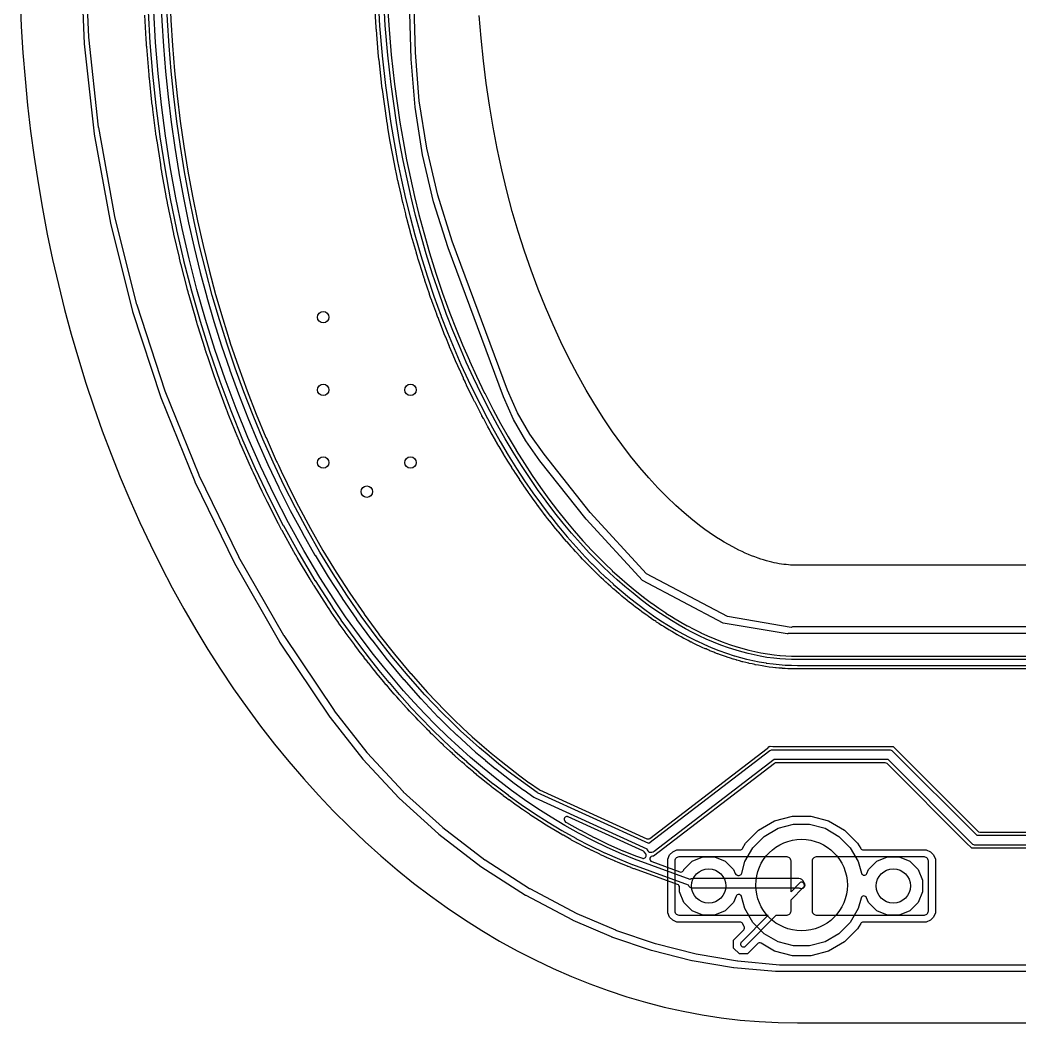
# Model space of a CAD drawing. Header units: millimetres. Extents: x -2 to 198, y 1 to 114.
# Drawn here: x -1.81 to 41.86, y 0.92 to 44.74 of the extents above; entities that cross this region are included whole.
import ezdxf

# ---------------------------------------------------------------- set-up
doc = ezdxf.new("R2010")
doc.units = ezdxf.units.MM

msp = doc.modelspace()

# ---------------------------------------------------------------- linework, layer by layer
at = {"layer": '16_copper'}
for points in [[(59.321, 18.22), (31.942, 18.22, 0.026197), (31.929, 18.219), (31.922, 18.218, 0.08168), (31.876, 18.201), (29.083, 18.679), (25.556, 20.543), (23.087, 23.213), (21.075, 25.762), (20.45, 26.641), (19.916, 27.575), (19.477, 28.559), (17.059, 35.075), (16.429, 37.084), (15.95, 39.134), (15.624, 41.213), (15.453, 43.312), (15.294, 48.833)], [(1.004, 47.943), (1.169, 43.99, 0.017111), (1.17, 43.982), (1.605, 40.05, 0.017115), (1.606, 40.042), (2.309, 36.149, 0.017116), (2.311, 36.141), (3.279, 32.305, 0.017115), (3.281, 32.297), (4.509, 28.536, 0.01711), (4.511, 28.528), (5.993, 24.86, 0.017117), (5.997, 24.853), (7.726, 21.295, 0.01711), (7.73, 21.287), (9.699, 17.856, 0.017118), (9.703, 17.849), (11.902, 14.561, 0.019022), (11.908, 14.553), (13.337, 12.731, 0.020937), (13.344, 12.723), (14.921, 11.028, 0.02094), (14.928, 11.02), (16.642, 9.463, 0.020939), (16.65, 9.456), (18.487, 8.047, 0.020934), (18.496, 8.041), (20.445, 6.791, 0.020941), (20.454, 6.785), (22.501, 5.703, 0.020321), (22.51, 5.698), (24.19, 4.977, 0.01972), (24.2, 4.973), (25.932, 4.387, 0.019713), (25.942, 4.384), (27.715, 3.935, 0.019715), (27.724, 3.933), (29.527, 3.626, 0.019716), (29.537, 3.625), (31.359, 3.461, 0.022497), (31.37, 3.46), (58.284, 3.46)], [(4.323, 45.817), (4.373, 44.707, 0.004745), (4.374, 44.705), (4.445, 43.595, 0.004751), (4.445, 43.593), (4.537, 42.485, 0.004789), (4.538, 42.483), (4.651, 41.377, 0.00483), (4.651, 41.374), (4.786, 40.271, 0.004867), (4.786, 40.268), (4.943, 39.168, 0.004919), (4.943, 39.165), (5.121, 38.068, 0.004959), (5.122, 38.066), (5.321, 36.972, 0.005016), (5.322, 36.97), (5.543, 35.88, 0.005063), (5.544, 35.878), (5.787, 34.793, 0.005118), (5.788, 34.791), (6.053, 33.712, 0.005201), (6.054, 33.709), (6.342, 32.636, 0.005276), (6.343, 32.633), (6.654, 31.566, 0.005374), (6.654, 31.563), (6.988, 30.503, 0.005457), (6.989, 30.5), (7.345, 29.448, 0.005553), (7.346, 29.445), (7.726, 28.4, 0.005637), (7.727, 28.398), (8.131, 27.362, 0.005738), (8.132, 27.359), (8.559, 26.333, 0.005846), (8.56, 26.33), (9.011, 25.313, 0.00601), (9.012, 25.31), (9.488, 24.305, 0.006197), (9.489, 24.302), (9.99, 23.308, 0.006393), (9.991, 23.306), (10.517, 22.325, 0.0066), (10.518, 22.322), (11.069, 21.357, 0.006806), (11.071, 21.354), (11.648, 20.404, 0.00702), (11.649, 20.401), (12.252, 19.469, 0.007243), (12.254, 19.466), (12.884, 18.551, 0.007477), (12.886, 18.548), (13.542, 17.653, 0.007737), (13.545, 17.65), (14.228, 16.775, 0.008031), (14.231, 16.772), (14.942, 15.92, 0.008318), (14.945, 15.917), (15.684, 15.089, 0.006424), (15.687, 15.087), (16.067, 14.682, 0.004381), (16.068, 14.681), (16.456, 14.283, 0.004451), (16.458, 14.281), (16.852, 13.89, 0.004517), (16.854, 13.889), (17.256, 13.504, 0.004599), (17.258, 13.503), (17.667, 13.126, 0.004664), (17.669, 13.124), (18.086, 12.754, 0.004736), (18.087, 12.753), (18.511, 12.391, 0.004796), (18.513, 12.389), (18.945, 12.035, 0.004725), (18.947, 12.033), (19.356, 11.71, 0.004673), (19.358, 11.708), (19.774, 11.392, 0.00481), (19.776, 11.391), (20.198, 11.082, 0.004964), (20.2, 11.081), (20.629, 10.781, 0.118101), (20.681, 10.748), (25.558, 8.527, 0.541832), (25.879, 8.414), (31.128, 12.434), (36.087, 12.434), (39.764, 8.757, 0.198912), (39.907, 8.698), (45.844, 8.698)], [(45.928, 9.104), (39.992, 9.104), (36.315, 12.781, 0.198912), (36.171, 12.841), (31.059, 12.841, 0.164886), (30.935, 12.799), (25.658, 8.757), (20.794, 10.971), (20.771, 10.986), (20.345, 11.285), (19.925, 11.592), (19.51, 11.907), (19.103, 12.229), (18.673, 12.582), (18.251, 12.942), (17.835, 13.31), (17.428, 13.686), (17.027, 14.068), (16.634, 14.458), (16.248, 14.854), (15.87, 15.257), (15.133, 16.082), (14.424, 16.931), (13.743, 17.802), (13.089, 18.694), (12.461, 19.606), (11.86, 20.536), (11.285, 21.482), (10.736, 22.445), (10.212, 23.422), (9.713, 24.413), (9.239, 25.416), (8.789, 26.43), (8.363, 27.454), (7.961, 28.487), (7.582, 29.529), (7.226, 30.579), (6.893, 31.637), (6.583, 32.702), (6.296, 33.773), (6.031, 34.849), (5.788, 35.931), (5.567, 37.018), (5.368, 38.109), (5.19, 39.204), (5.034, 40.302), (4.9, 41.403), (4.786, 42.507), (4.694, 43.612), (4.623, 44.719), (4.573, 45.827)], [(4.725, 45.832), (4.775, 44.729, 0.004745), (4.775, 44.726), (4.846, 43.625, 0.004751), (4.846, 43.622), (4.938, 42.522, 0.004789), (4.938, 42.52), (5.051, 41.422, 0.00483), (5.051, 41.419), (5.185, 40.323, 0.004867), (5.185, 40.321), (5.341, 39.228, 0.004919), (5.341, 39.226), (5.518, 38.136, 0.004959), (5.518, 38.134), (5.716, 37.048, 0.005016), (5.717, 37.046), (5.937, 35.964, 0.005063), (5.937, 35.962), (6.179, 34.886, 0.005117), (6.179, 34.883), (6.443, 33.812, 0.005203), (6.444, 33.809), (6.73, 32.744, 0.005276), (6.73, 32.741), (7.039, 31.682, 0.005374), (7.039, 31.68), (7.37, 30.628, 0.005457), (7.371, 30.625), (7.725, 29.581, 0.005553), (7.726, 29.578), (8.103, 28.542, 0.005637), (8.104, 28.54), (8.504, 27.512, 0.005738), (8.505, 27.51), (8.928, 26.492, 0.005846), (8.93, 26.489), (9.377, 25.481, 0.148288), (9.412, 25.406), (9.471, 25.281), (9.471, 25.281), (9.471, 25.281), (9.53, 25.156), (9.53, 25.156), (9.53, 25.156), (9.589, 25.031), (9.589, 25.031), (9.589, 25.031), (9.85, 24.481, 0.006197), (9.851, 24.478), (10.347, 23.494, 0.006393), (10.348, 23.491), (10.869, 22.52, 0.0066), (10.87, 22.517), (11.416, 21.561, 0.006806), (11.418, 21.558), (11.989, 20.618, 0.00702), (11.99, 20.615), (12.587, 19.692, 0.007243), (12.589, 19.689), (13.212, 18.784, 0.007477), (13.214, 18.781), (13.863, 17.896, 0.007737), (13.865, 17.893), (14.541, 17.028, 0.008031), (14.544, 17.025), (15.247, 16.183, 0.008318), (15.249, 16.18), (15.981, 15.361, 0.006424), (15.983, 15.359), (16.358, 14.961, 0.004381), (16.359, 14.959), (16.742, 14.566, 0.004451), (16.743, 14.565), (17.133, 14.179, 0.004517), (17.135, 14.177), (17.531, 13.798, 0.004599), (17.533, 13.796), (17.937, 13.424, 0.004664), (17.939, 13.423), (18.35, 13.058, 0.004736), (18.351, 13.056), (18.77, 12.699, 0.004796), (18.772, 12.698), (19.197, 12.348, 0.004725), (19.199, 12.347), (19.603, 12.028, 0.004673), (19.605, 12.026), (20.015, 11.715, 0.00481), (20.017, 11.713), (20.432, 11.41, 0.004964), (20.434, 11.408), (20.856, 11.113, 0.050351), (20.878, 11.1), (25.57, 8.964, 0.277008), (25.698, 8.979), (30.818, 12.901, 0.032944), (30.83, 12.912), (30.913, 12.995, 0.080185), (30.957, 13.01), (31.074, 12.994, 0.032945), (31.091, 12.993), (36.318, 12.993), (40.018, 9.293, 0.198912), (40.107, 9.257), (46.075, 9.257)], [(51.239, 16.387), (32.308, 16.387, 0.03772), (32.289, 16.385), (32.144, 16.387, 0.003575), (32.142, 16.387), (32.035, 16.387, 0.039251), (32.015, 16.385), (31.876, 16.391, 0.007222), (31.873, 16.391), (31.761, 16.392, 0.082938), (31.718, 16.394), (31.606, 16.402, 0.007288), (31.603, 16.402), (31.491, 16.407, 0.082347), (31.448, 16.41), (31.337, 16.422, 0.007397), (31.333, 16.422), (31.221, 16.43, 0.079346), (31.179, 16.434), (31.068, 16.449, 0.008056), (31.064, 16.45), (30.904, 16.466), (30.904, 16.466), (30.754, 16.491, 0.008504), (30.75, 16.492), (30.6, 16.512), (30.599, 16.513), (30.442, 16.544, 0.0078), (30.438, 16.545), (30.315, 16.566, 0.056903), (30.286, 16.572), (30.165, 16.6, 0.007145), (30.161, 16.601), (30.039, 16.626, 0.060259), (30.009, 16.633), (29.889, 16.664, 0.0069), (29.886, 16.665), (29.765, 16.693, 0.062035), (29.734, 16.701), (29.616, 16.736, 0.006678), (29.612, 16.736), (29.492, 16.768, 0.059982), (29.463, 16.776), (29.344, 16.814, 0.007361), (29.341, 16.815), (29.214, 16.852, 0.179425), (29.123, 16.881), (29, 16.925, 0.008061), (28.996, 16.926), (28.872, 16.966, 0.181497), (28.78, 16.999), (28.659, 17.047, 0.007858), (28.655, 17.049), (28.532, 17.093, 0.180073), (28.442, 17.128), (28.322, 17.18, 0.00766), (28.318, 17.182), (28.196, 17.23, 0.177869), (28.109, 17.267), (27.989, 17.323, 0.007235), (27.986, 17.324), (27.864, 17.377, 0.144052), (27.797, 17.408), (27.678, 17.468, 0.006776), (27.675, 17.469), (27.554, 17.525, 0.140925), (27.489, 17.558), (27.371, 17.62, 0.006494), (27.368, 17.622), (27.249, 17.681, 0.138678), (27.186, 17.715), (27.068, 17.781, 0.006207), (27.066, 17.782), (26.947, 17.845, 0.137897), (26.885, 17.88), (26.77, 17.949, 0.006385), (26.767, 17.95), (26.651, 18.016), (26.651, 18.016), (26.644, 18.021), (26.637, 18.028), (26.632, 18.03, 0.18228), (26.545, 18.079), (26.432, 18.15, 0.006583), (26.429, 18.152), (26.315, 18.22), (26.315, 18.221), (26.308, 18.226), (26.301, 18.233), (26.296, 18.236, 0.181686), (26.211, 18.286), (26.1, 18.361, 0.006333), (26.097, 18.363), (25.984, 18.434), (25.984, 18.434), (25.978, 18.44), (25.971, 18.447), (25.966, 18.45, 0.180552), (25.883, 18.502), (25.773, 18.58, 0.006077), (25.77, 18.582), (25.658, 18.656), (25.653, 18.662), (25.646, 18.669), (25.641, 18.672, 0.181352), (25.559, 18.727), (25.451, 18.807, 0.0064), (25.449, 18.808), (25.34, 18.885, 0.058828), (25.318, 18.906), (25.207, 18.989, 0.057159), (25.181, 19.003), (25.076, 19.085, 0.006697), (25.074, 19.087), (24.967, 19.167, 0.059666), (24.946, 19.188), (24.837, 19.274, 0.05651), (24.812, 19.289), (24.709, 19.374, 0.006444), (24.706, 19.377), (24.602, 19.459, 0.058924), (24.581, 19.48), (24.475, 19.569, 0.055793), (24.451, 19.584), (24.349, 19.673, 0.006181), (24.347, 19.675), (24.244, 19.76, 0.057825), (24.224, 19.782), (24.12, 19.872, 0.05457), (24.097, 19.888), (23.997, 19.98, 0.005701), (23.995, 19.981), (23.893, 20.071, 0.054117), (23.875, 20.091), (23.8, 20.16, 0.051435), (23.778, 20.175), (23.679, 20.27, 0.005289), (23.677, 20.272), (23.575, 20.365, 0.050972), (23.559, 20.385), (23.485, 20.454, 0.050015), (23.465, 20.47), (23.367, 20.567, 0.005114), (23.365, 20.569), (23.264, 20.665, 0.049576), (23.249, 20.684), (23.177, 20.755, 0.048586), (23.158, 20.771), (23.061, 20.87, 0.004928), (23.059, 20.872), (22.96, 20.971, 0.048025), (22.946, 20.99), (22.875, 21.063, 0.053982), (22.854, 21.08), (22.761, 21.18, 0.005628), (22.759, 21.182), (22.664, 21.28, 0.053532), (22.649, 21.301), (22.473, 21.491, 0.056189), (22.451, 21.51), (22.362, 21.611, 0.00631), (22.36, 21.613), (22.269, 21.711, 0.058547), (22.253, 21.735), (22.081, 21.93, 0.055664), (22.06, 21.949), (21.973, 22.052, 0.006121), (21.971, 22.054), (21.883, 22.155, 0.057418), (21.867, 22.179), (21.701, 22.378, 0.055136), (21.68, 22.397), (21.596, 22.502, 0.005921), (21.594, 22.505), (21.507, 22.608, 0.055874), (21.492, 22.632), (21.331, 22.834, 0.055387), (21.311, 22.854), (21.229, 22.962, 0.006016), (21.227, 22.964), (21.143, 23.069, 0.056601), (21.129, 23.094), (20.939, 23.343, 0.05544), (20.92, 23.364), (20.841, 23.473, 0.006045), (20.839, 23.475), (20.757, 23.583, 0.056794), (20.744, 23.607), (20.56, 23.861, 0.054819), (20.541, 23.882), (20.465, 23.993, 0.005813), (20.463, 23.996), (20.383, 24.106, 0.055027), (20.371, 24.13), (20.193, 24.388, 0.053596), (20.175, 24.408), (20.101, 24.522, 0.005568), (20.099, 24.524), (20.022, 24.637, 0.053094), (20.01, 24.661), (19.839, 24.922, 0.053436), (19.821, 24.943), (19.749, 25.059, 0.005553), (19.748, 25.061), (19.673, 25.176, 0.053009), (19.661, 25.2), (19.47, 25.507, 0.053256), (19.453, 25.528), (19.383, 25.645, 0.005531), (19.382, 25.648), (19.309, 25.764, 0.05288), (19.298, 25.788), (19.113, 26.099, 0.051525), (19.098, 26.12), (19.03, 26.24, 0.005301), (19.029, 26.242), (18.958, 26.361, 0.050987), (18.948, 26.384), (18.77, 26.699, 0.049779), (18.755, 26.72), (18.69, 26.841, 0.005083), (18.689, 26.844), (18.62, 26.965, 0.049319), (18.611, 26.987), (18.439, 27.306, 0.051947), (18.424, 27.328), (18.362, 27.45, 0.005359), (18.361, 27.452), (18.295, 27.573, 0.051574), (18.286, 27.597), (18.059, 28.043, 0.054546), (18.043, 28.066), (17.984, 28.188, 0.005711), (17.983, 28.19), (17.921, 28.312, 0.054174), (17.912, 28.337), (17.694, 28.787, 0.051881), (17.68, 28.81), (17.623, 28.934, 0.005352), (17.622, 28.937), (17.562, 29.061, 0.051455), (17.554, 29.085), (17.375, 29.477, 0.049341), (17.362, 29.499), (17.307, 29.626, 0.005028), (17.306, 29.628), (17.248, 29.755, 0.048766), (17.241, 29.778), (17.071, 30.173, 0.048522), (17.058, 30.194), (17.006, 30.323, 0.00493), (17.005, 30.325), (16.949, 30.454, 0.047988), (16.943, 30.477), (16.78, 30.875, 0.047879), (16.768, 30.896), (16.717, 31.026, 0.004844), (16.717, 31.028), (16.663, 31.158, 0.047298), (16.657, 31.181), (16.502, 31.582, 0.051712), (16.49, 31.606), (16.443, 31.734, 0.005326), (16.442, 31.737), (16.392, 31.866, 0.051262), (16.386, 31.89), (16.178, 32.464, 0.05483), (16.166, 32.489), (16.122, 32.617, 0.005813), (16.121, 32.62), (16.075, 32.748, 0.055061), (16.069, 32.775), (15.874, 33.354, 0.054596), (15.863, 33.379), (15.822, 33.508, 0.005716), (15.821, 33.511), (15.778, 33.64, 0.054329), (15.773, 33.666), (15.591, 34.249, 0.054201), (15.58, 34.275), (15.543, 34.405, 0.005644), (15.542, 34.408), (15.501, 34.538, 0.053835), (15.497, 34.565), (15.329, 35.151, 0.050677), (15.319, 35.175), (15.283, 35.308, 0.005201), (15.283, 35.311), (15.245, 35.444, 0.050294), (15.241, 35.469), (15.115, 35.944, 0.046873), (15.106, 35.966), (15.073, 36.102, 0.00472), (15.073, 36.105), (15.037, 36.241, 0.046295), (15.034, 36.264), (14.917, 36.741, 0.047389), (14.909, 36.764), (14.878, 36.9, 0.004616), (14.878, 36.902), (14.844, 37.04, 0.045382), (14.842, 37.062), (14.732, 37.551, 0.045293), (14.724, 37.573), (14.696, 37.711, 0.004539), (14.695, 37.713), (14.664, 37.852, 0.044653), (14.662, 37.874), (14.561, 38.365, 0.044845), (14.554, 38.386), (14.528, 38.525, 0.004479), (14.527, 38.527), (14.499, 38.666, 0.044245), (14.497, 38.688), (14.402, 39.195, 0.044604), (14.396, 39.216), (14.372, 39.356, 0.004463), (14.372, 39.358), (14.345, 39.498, 0.044009), (14.344, 39.52), (14.258, 40.029, 0.056872), (14.25, 40.057), (14.231, 40.189, 0.006572), (14.23, 40.193), (14.208, 40.324, 0.059321), (14.208, 40.354), (14.016, 41.7, 0.059695), (14.008, 41.73), (13.993, 41.86, 0.007661), (13.993, 41.864), (13.974, 41.994, 0.062451), (13.975, 42.025), (13.866, 43.001, 0.057075), (13.86, 43.029), (13.848, 43.162, 0.006657), (13.848, 43.166), (13.833, 43.298, 0.059567), (13.835, 43.328), (13.752, 44.304, 0.053235), (13.747, 44.331), (13.739, 44.467, 0.005533), (13.738, 44.47), (13.727, 44.606, 0.052753), (13.728, 44.632), (13.695, 45.165, 0.044218)], [(13.837, 45.336), (13.89, 44.481, 0.005521), (13.891, 44.478), (14, 43.181, 0.006657), (14, 43.177), (14.144, 41.883, 0.007649), (14.144, 41.88), (14.381, 40.216, 0.006572), (14.382, 40.213), (14.522, 39.385, 0.00445), (14.522, 39.383), (14.677, 38.557, 0.004479), (14.677, 38.555), (14.844, 37.745, 0.004532), (14.845, 37.743), (15.026, 36.937, 0.00461), (15.027, 36.935), (15.22, 36.142, 0.00472), (15.221, 36.14), (15.43, 35.351, 0.005201), (15.43, 35.349), (15.688, 34.452, 0.00565), (15.689, 34.449), (15.966, 33.558, 0.005716), (15.967, 33.555), (16.265, 32.671, 0.005808), (16.266, 32.668), (16.585, 31.791, 0.005326), (16.586, 31.788), (16.858, 31.085, 0.004844), (16.859, 31.082), (17.145, 30.384, 0.004924), (17.146, 30.382), (17.446, 29.69, 0.005028), (17.447, 29.688), (17.76, 29.002, 0.005346), (17.761, 28.999), (18.119, 28.258, 0.005702), (18.121, 28.256), (18.496, 27.523, 0.005359), (18.497, 27.521), (18.822, 26.917, 0.005083), (18.823, 26.915), (19.161, 26.318, 0.005301), (19.162, 26.316), (19.512, 25.727, 0.005526), (19.513, 25.725), (19.876, 25.143, 0.005543), (19.878, 25.141), (20.226, 24.609, 0.005568), (20.228, 24.607), (20.588, 24.083, 0.005804), (20.589, 24.081), (20.961, 23.566, 0.006036), (20.963, 23.564), (21.348, 23.058, 0.006007), (21.35, 23.055), (21.712, 22.601, 0.005921), (21.714, 22.599), (22.087, 22.154, 0.006121), (22.089, 22.151), (22.473, 21.715, 0.00631), (22.475, 21.713), (22.87, 21.287, 0.005615), (22.872, 21.285), (23.168, 20.979, 0.004928), (23.17, 20.978), (23.471, 20.678, 0.005118), (23.473, 20.676), (23.781, 20.383, 0.005285), (23.783, 20.382), (24.097, 20.095, 0.005697), (24.099, 20.093), (24.446, 19.791, 0.006172), (24.448, 19.789), (24.802, 19.495, 0.006432), (24.805, 19.493), (25.166, 19.209, 0.006683), (25.169, 19.207), (25.538, 18.932, 0.0064), (25.541, 18.93), (25.857, 18.707, 0.006077), (25.859, 18.705), (26.18, 18.49, 0.006333), (26.183, 18.489), (26.509, 18.282, 0.00658), (26.512, 18.28), (26.844, 18.082, 0.00638), (26.847, 18.081), (27.139, 17.916, 0.006204), (27.142, 17.915), (27.438, 17.757, 0.006488), (27.441, 17.756), (27.741, 17.606, 0.006771), (27.744, 17.605), (28.048, 17.464, 0.00723), (28.051, 17.462), (28.376, 17.323, 0.00766), (28.38, 17.321), (28.709, 17.191, 0.007852), (28.712, 17.19), (29.045, 17.071, 0.008061), (29.049, 17.07), (29.385, 16.961, 0.007361), (29.389, 16.96), (29.653, 16.883, 0.006678), (29.656, 16.883), (29.922, 16.813, 0.0069), (29.926, 16.812), (30.193, 16.75, 0.007144), (30.197, 16.749), (30.466, 16.695, 0.007802), (30.47, 16.694), (30.773, 16.643, 0.00851), (30.777, 16.642), (31.082, 16.601, 0.008063), (31.086, 16.601), (31.346, 16.574, 0.00739), (31.35, 16.574), (31.612, 16.555, 0.007288), (31.615, 16.554), (31.877, 16.543, 0.007222), (31.881, 16.543), (32.143, 16.539, 0.003575), (32.145, 16.539), (51.354, 16.539)], [(14.239, 45.358), (14.292, 44.51, 0.005521), (14.292, 44.507), (14.4, 43.22, 0.006657), (14.401, 43.216), (14.543, 41.934, 0.007655), (14.544, 41.93), (14.779, 40.278, 0.006565), (14.779, 40.275), (14.918, 39.455, 0.00445), (14.918, 39.453), (15.072, 38.635, 0.004479), (15.072, 38.632), (15.237, 37.83, 0.004526), (15.238, 37.828), (15.418, 37.029, 0.004616), (15.418, 37.027), (15.61, 36.241, 0.00472), (15.611, 36.239), (15.818, 35.458, 0.005201), (15.818, 35.456), (16.073, 34.567, 0.00565), (16.074, 34.564), (16.349, 33.682, 0.005716), (16.35, 33.679), (16.645, 32.804, 0.005808), (16.646, 32.801), (16.962, 31.932, 0.005326), (16.963, 31.929), (17.232, 31.234, 0.004844), (17.233, 31.231), (17.516, 30.541, 0.004924), (17.517, 30.539), (17.813, 29.854, 0.005028), (17.814, 29.851), (18.124, 29.173, 0.005346), (18.126, 29.171), (18.48, 28.437, 0.005702), (18.481, 28.435), (18.852, 27.71, 0.005359), (18.853, 27.708), (19.174, 27.112, 0.005083), (19.176, 27.11), (19.509, 26.52, 0.005301), (19.51, 26.518), (19.856, 25.936, 0.005526), (19.857, 25.934), (20.215, 25.36, 0.005543), (20.217, 25.358), (20.56, 24.834, 0.005568), (20.562, 24.831), (20.917, 24.315, 0.005808), (20.918, 24.313), (21.285, 23.806, 0.006033), (21.287, 23.803), (21.665, 23.305, 0.006007), (21.667, 23.303), (22.024, 22.856, 0.005921), (22.025, 22.854), (22.392, 22.416, 0.006121), (22.394, 22.413), (22.772, 21.985, 0.006306), (22.774, 21.983), (23.162, 21.563, 0.005619), (23.164, 21.561), (23.454, 21.262, 0.004932), (23.456, 21.261), (23.752, 20.967, 0.005114), (23.754, 20.965), (24.055, 20.678, 0.005285), (24.057, 20.676), (24.365, 20.395, 0.005697), (24.367, 20.393), (24.706, 20.097, 0.006172), (24.709, 20.095), (25.055, 19.808, 0.006436), (25.058, 19.806), (25.411, 19.528, 0.006679), (25.414, 19.526), (25.774, 19.258, 0.0064), (25.777, 19.256), (26.084, 19.039, 0.006073), (26.087, 19.037), (26.4, 18.828, 0.006336), (26.402, 18.826), (26.72, 18.625, 0.00658), (26.723, 18.623), (27.046, 18.43, 0.00638), (27.049, 18.429), (27.332, 18.269, 0.006204), (27.335, 18.268), (27.622, 18.115, 0.006488), (27.625, 18.114), (27.915, 17.969, 0.006771), (27.918, 17.968), (28.212, 17.831, 0.00723), (28.215, 17.83), (28.529, 17.695, 0.007652), (28.533, 17.693), (28.85, 17.568, 0.007861), (28.854, 17.567), (29.175, 17.452, 0.008061), (29.179, 17.451), (29.503, 17.346, 0.007361), (29.507, 17.345), (29.76, 17.271, 0.006678), (29.763, 17.27), (30.019, 17.204, 0.0069), (30.022, 17.203), (30.279, 17.143, 0.007145), (30.282, 17.143), (30.54, 17.091, 0.0078), (30.544, 17.09), (30.834, 17.041, 0.00851), (30.838, 17.04), (31.129, 17.001, 0.008062), (31.133, 17), (31.381, 16.975, 0.007391), (31.385, 16.974), (31.635, 16.956, 0.007288), (31.638, 16.956), (31.889, 16.945, 0.007222), (31.892, 16.945), (32.146, 16.942, 0.003575), (32.148, 16.942), (51.521, 16.942)], [(45.38, 8.546), (39.76, 8.546), (39.515, 8.79), (36.06, 12.245, 0.198912), (35.972, 12.282), (31.222, 12.282, 0.164888), (31.146, 12.256), (25.854, 8.203, 0.967866), (25.776, 7.964), (27.011, 7.515, 0.348781), (27.158, 7.564), (27.164, 7.576, 0.090481), (27.185, 7.624), (27.544, 7.983), (28.014, 8.177), (28.522, 8.177), (28.992, 7.983), (29.351, 7.624), (29.423, 7.45, 0.204719), (29.493, 7.382), (29.503, 7.378, 0.524657), (29.711, 7.465), (29.845, 7.967), (30.195, 8.574), (30.69, 9.069), (31.297, 9.419), (31.974, 9.6), (32.674, 9.6), (33.351, 9.419), (33.958, 9.069), (34.453, 8.574), (34.803, 7.967), (34.939, 7.459, 0.71659), (35.175, 7.443), (35.25, 7.624), (35.609, 7.983), (36.079, 8.177), (36.587, 8.177), (37.057, 7.983), (37.416, 7.624), (37.61, 7.154), (37.61, 6.646), (37.416, 6.176), (37.057, 5.817), (36.587, 5.623), (36.079, 5.623), (35.609, 5.817), (35.25, 6.176), (35.162, 6.388, 0.716599), (34.926, 6.373), (34.803, 5.913), (34.453, 5.306), (33.958, 4.811), (33.351, 4.461), (32.674, 4.28), (31.974, 4.28), (31.297, 4.461), (30.69, 4.811), (30.195, 5.306), (29.845, 5.913), (29.703, 6.441, 0.71659), (29.467, 6.457), (29.351, 6.176), (28.992, 5.817), (28.522, 5.623), (28.014, 5.623), (27.544, 5.817), (27.185, 6.176), (26.991, 6.646), (26.991, 6.844, 0.315326), (26.908, 6.962), (25.031, 7.645, 0.060614), (25, 7.652), (24.879, 7.7, 0.008017), (24.875, 7.702), (24.752, 7.746, 0.063475), (24.725, 7.762), (24.459, 7.868, 0.061214), (24.429, 7.876), (24.31, 7.928, 0.008276), (24.306, 7.93), (24.185, 7.978, 0.064182), (24.158, 7.995), (23.809, 8.148, 0.061827), (23.779, 8.157), (23.662, 8.213, 0.008516), (23.658, 8.215), (23.539, 8.267, 0.06485), (23.513, 8.285), (23.17, 8.45, 0.060891), (23.14, 8.459), (23.024, 8.519, 0.008143), (23.02, 8.521), (22.903, 8.578, 0.063788), (22.877, 8.596), (22.54, 8.772, 0.060019), (22.511, 8.782), (22.397, 8.846, 0.007792), (22.393, 8.848), (22.277, 8.909, 0.062801), (22.252, 8.928), (21.922, 9.113, 0.05917), (21.893, 9.125), (21.781, 9.193, 0.007461), (21.777, 9.195), (21.663, 9.259, 0.061859), (21.639, 9.278), (21.313, 9.474, 0.058424), (21.285, 9.486), (21.174, 9.558, 0.00717), (21.171, 9.56), (21.057, 9.628, 0.061018), (21.034, 9.647), (20.714, 9.852, 0.05767), (20.688, 9.865), (20.578, 9.94, 0.006884), (20.575, 9.942), (20.463, 10.013, 0.060198), (20.441, 10.033), (20.127, 10.247, 0.056933), (20.101, 10.26), (19.993, 10.338, 0.006593), (19.99, 10.34), (19.88, 10.415, 0.059358), (19.858, 10.435), (19.551, 10.657, 0.057548), (19.525, 10.671), (19.419, 10.752, 0.006828), (19.416, 10.754), (19.308, 10.831, 0.060063), (19.287, 10.852), (18.896, 11.15, 0.05823), (18.87, 11.165), (18.767, 11.248, 0.007091), (18.765, 11.25), (18.659, 11.331, 0.060795), (18.638, 11.352), (18.257, 11.661, 0.056326), (18.232, 11.676), (18.13, 11.763, 0.006374), (18.128, 11.765), (18.024, 11.849, 0.058727), (18.004, 11.871), (17.723, 12.11, 0.054682), (17.699, 12.126), (17.599, 12.216, 0.005754), (17.596, 12.218), (17.493, 12.306, 0.054554), (17.475, 12.326), (17.199, 12.572, 0.054226), (17.177, 12.588), (17.078, 12.68, 0.005667), (17.076, 12.682), (16.974, 12.773, 0.05383), (16.956, 12.793), (16.687, 13.045, 0.053628), (16.665, 13.061), (16.567, 13.156, 0.005575), (16.565, 13.158), (16.465, 13.252, 0.053159), (16.449, 13.272), (16.185, 13.529, 0.05273), (16.164, 13.546), (16.068, 13.643, 0.005463), (16.066, 13.645), (15.968, 13.741, 0.052344), (15.952, 13.762), (15.696, 14.023, 0.05195), (15.675, 14.04), (15.581, 14.139, 0.005353), (15.58, 14.141), (15.483, 14.24, 0.051442), (15.468, 14.26), (15.218, 14.526, 0.051014), (15.198, 14.543), (15.106, 14.645, 0.005242), (15.104, 14.647), (15.009, 14.748, 0.050477), (14.995, 14.769), (14.75, 15.04, 0.050158), (14.731, 15.057), (14.641, 15.161, 0.005137), (14.639, 15.163), (14.546, 15.266, 0.049672), (14.532, 15.287), (14.294, 15.563, 0.049292), (14.275, 15.58), (14.187, 15.686, 0.005024), (14.185, 15.688), (14.094, 15.794, 0.048774), (14.081, 15.814), (13.849, 16.094, 0.048412), (13.831, 16.111), (13.744, 16.22, 0.004914), (13.743, 16.221), (13.653, 16.329, 0.047894), (13.641, 16.349), (13.414, 16.633, 0.047498), (13.397, 16.65), (13.312, 16.761, 0.004804), (13.311, 16.763), (13.223, 16.873, 0.04702), (13.211, 16.893), (12.99, 17.181, 0.046708), (12.974, 17.198), (12.891, 17.311, 0.004705), (12.889, 17.313), (12.803, 17.425, 0.046173), (12.792, 17.445), (12.577, 17.737, 0.045847), (12.561, 17.754), (12.48, 17.868, 0.004597), (12.478, 17.87), (12.394, 17.984, 0.045251), (12.383, 18.004), (12.174, 18.299, 0.045138), (12.159, 18.316), (12.079, 18.433, 0.004522), (12.078, 18.435), (11.996, 18.55, 0.044588), (11.986, 18.57), (11.781, 18.87, 0.056905), (11.761, 18.892), (11.689, 19.005, 0.006601), (11.687, 19.007), (11.612, 19.117, 0.059383), (11.599, 19.144), (11.028, 20.03, 0.061899), (11.007, 20.055), (10.94, 20.166, 0.008539), (10.938, 20.17), (10.868, 20.278, 0.0649), (10.856, 20.308), (10.31, 21.222, 0.061193), (10.29, 21.247), (10.227, 21.361, 0.008257), (10.225, 21.364), (10.158, 21.476, 0.064134), (10.147, 21.506), (9.632, 22.437, 0.060438), (9.613, 22.462), (9.553, 22.578, 0.007958), (9.551, 22.582), (9.488, 22.696, 0.063278), (9.478, 22.726), (8.993, 23.672, 0.05962), (8.975, 23.697), (8.919, 23.816, 0.007639), (8.917, 23.819), (8.858, 23.936, 0.062385), (8.848, 23.966), (8.766, 24.139), (8.766, 24.139), (8.766, 24.139), (8.647, 24.389), (8.647, 24.389), (8.647, 24.389), (8.393, 24.926, 0.058835), (8.376, 24.951), (8.323, 25.072, 0.007317), (8.321, 25.075), (8.265, 25.194, 0.061451), (8.256, 25.224), (7.834, 26.187, 0.058268), (7.818, 26.212), (7.768, 26.335, 0.007103), (7.767, 26.339), (7.714, 26.46, 0.060859), (7.706, 26.489), (7.311, 27.463, 0.057878), (7.296, 27.489), (7.25, 27.614, 0.006956), (7.248, 27.617), (7.199, 27.74, 0.06043), (7.192, 27.769), (6.823, 28.756, 0.057511), (6.809, 28.782), (6.766, 28.908, 0.006813), (6.765, 28.911), (6.719, 29.036, 0.060035), (6.712, 29.065), (6.371, 30.062, 0.057146), (6.358, 30.088), (6.318, 30.215, 0.006685), (6.317, 30.218), (6.274, 30.344, 0.059636), (6.268, 30.374), (5.954, 31.379, 0.056788), (5.942, 31.405), (5.905, 31.534, 0.006537), (5.904, 31.537), (5.864, 31.664, 0.059217), (5.86, 31.693), (5.571, 32.706, 0.056468), (5.56, 32.733), (5.527, 32.863, 0.006417), (5.526, 32.866), (5.489, 32.994, 0.058836), (5.485, 33.023), (5.223, 34.042, 0.05616), (5.213, 34.069), (5.183, 34.199, 0.006299), (5.182, 34.202), (5.149, 34.332, 0.05855), (5.145, 34.361), (4.909, 35.386, 0.055942), (4.9, 35.413), (4.873, 35.544, 0.006217), (4.872, 35.547), (4.842, 35.678, 0.058103), (4.839, 35.707), (4.629, 36.737, 0.055683), (4.62, 36.764), (4.596, 36.896, 0.006135), (4.596, 36.899), (4.569, 37.031, 0.057418), (4.567, 37.06), (4.382, 38.095, 0.055452), (4.373, 38.122), (4.353, 38.255, 0.006045), (4.352, 38.258), (4.329, 38.391, 0.056852), (4.328, 38.419), (4.168, 39.457, 0.05527), (4.16, 39.485), (4.143, 39.618, 0.005984), (4.142, 39.621), (4.122, 39.755, 0.056383), (4.121, 39.783), (3.986, 40.825, 0.055129), (3.979, 40.852), (3.965, 40.986, 0.005922), (3.965, 40.989), (3.947, 41.123, 0.055908), (3.948, 41.151), (3.837, 42.196, 0.054992), (3.831, 42.223), (3.82, 42.358, 0.00587), (3.82, 42.361), (3.805, 42.496, 0.055493), (3.806, 42.523), (3.72, 43.57, 0.054863), (3.715, 43.598), (3.707, 43.733, 0.005821), (3.707, 43.735), (3.696, 43.871, 0.055097), (3.697, 43.898), (3.636, 44.946, 0.054794)], [(3.778, 45.116), (3.859, 43.746, 0.005814), (3.859, 43.743), (3.971, 42.375, 0.00587), (3.972, 42.372), (4.116, 41.007, 0.005916), (4.116, 41.004), (4.293, 39.643, 0.005978), (4.294, 39.64), (4.503, 38.283, 0.006039), (4.503, 38.28), (4.745, 36.928, 0.006123), (4.746, 36.925), (5.021, 35.58, 0.006217), (5.022, 35.577), (5.33, 34.239, 0.006305), (5.331, 34.235), (5.673, 32.905, 0.00641), (5.674, 32.902), (6.05, 31.581, 0.006537), (6.051, 31.577), (6.462, 30.266, 0.006675), (6.463, 30.263), (6.909, 28.963, 0.006819), (6.91, 28.96), (7.391, 27.672, 0.00695), (7.392, 27.669), (7.907, 26.398, 0.007103), (7.909, 26.395), (8.46, 25.139, 0.007311), (8.462, 25.135), (9.054, 23.887, 0.007631), (9.056, 23.883), (9.686, 22.653, 0.007958), (9.688, 22.65), (10.357, 21.44, 0.008257), (10.359, 21.437), (11.068, 20.25, 0.008534), (11.07, 20.246), (11.814, 19.092, 0.006584), (11.816, 19.089), (12.203, 18.522, 0.004508), (12.204, 18.52), (12.602, 17.96, 0.004597), (12.603, 17.958), (13.011, 17.404, 0.004705), (13.012, 17.402), (13.431, 16.857, 0.0048), (13.432, 16.855), (13.861, 16.318, 0.004909), (13.862, 16.316), (14.301, 15.787, 0.005024), (14.303, 15.785), (14.753, 15.264, 0.005128), (14.755, 15.262), (15.216, 14.751, 0.005233), (15.218, 14.749), (15.69, 14.247, 0.005353), (15.691, 14.245), (16.174, 13.753, 0.005458), (16.176, 13.751), (16.671, 13.268, 0.00557), (16.673, 13.266), (17.178, 12.795, 0.00565), (17.18, 12.793), (17.696, 12.333, 0.00575), (17.699, 12.331), (18.225, 11.882, 0.006364), (18.228, 11.88), (18.859, 11.37, 0.007083), (18.862, 11.368), (19.507, 10.876, 0.006818), (19.51, 10.874), (20.078, 10.465, 0.006593), (20.08, 10.463), (20.659, 10.069, 0.00687), (20.662, 10.067), (21.251, 9.689, 0.007167), (21.254, 9.687), (21.854, 9.326, 0.00745), (21.857, 9.324), (22.466, 8.982, 0.007789), (22.469, 8.981), (23.089, 8.658, 0.008137), (23.092, 8.656), (23.722, 8.353, 0.008511), (23.726, 8.351), (24.365, 8.071, 0.00827), (24.369, 8.069), (24.929, 7.844, 0.008017), (24.933, 7.843), (27.375, 6.954, 0.32445), (27.568, 6.814), (32.207, 6.814, 0.067725), (32.268, 6.798), (32.297, 6.79, 0.69563), (32.442, 7.036), (32.42, 7.058, 0.359797), (32.207, 7.22), (27.568, 7.22), (27.533, 7.217, 0.095806), (27.461, 7.189), (25.02, 8.077), (24.463, 8.3), (23.828, 8.579), (23.202, 8.88), (22.587, 9.201), (21.981, 9.542), (21.385, 9.901), (20.798, 10.277), (20.222, 10.669), (19.657, 11.076), (19.015, 11.566), (18.386, 12.074), (17.862, 12.52), (17.348, 12.978), (16.844, 13.448), (16.351, 13.929), (15.871, 14.419), (15.401, 14.919), (14.942, 15.428), (14.493, 15.947), (14.055, 16.474), (13.628, 17.01), (13.211, 17.554), (12.805, 18.105), (12.409, 18.663), (12.023, 19.229), (11.281, 20.38), (10.575, 21.563), (9.907, 22.769), (9.279, 23.996), (8.688, 25.241), (8.138, 26.493), (7.624, 27.761), (7.144, 29.045), (6.7, 30.342), (6.29, 31.651), (5.915, 32.969), (5.573, 34.296), (5.266, 35.631), (4.991, 36.974), (4.75, 38.322), (4.541, 39.676), (4.365, 41.035), (4.22, 42.397), (4.108, 43.762), (4.028, 45.129)]]:
    msp.add_lwpolyline(points, format="xyb", dxfattribs=at)
msp.add_lwpolyline([(51.406, 16.789), (32.146, 16.789), (31.886, 16.793), (31.628, 16.804), (31.37, 16.823), (31.113, 16.849), (30.813, 16.89), (30.514, 16.94), (30.248, 16.994), (29.984, 17.055), (29.721, 17.124), (29.46, 17.2), (29.128, 17.307), (28.798, 17.425), (28.473, 17.553), (28.152, 17.691), (27.851, 17.831), (27.554, 17.979), (27.26, 18.135), (26.971, 18.298), (26.642, 18.494), (26.318, 18.699), (25.999, 18.912), (25.686, 19.133), (25.32, 19.406), (24.961, 19.688), (24.609, 19.98), (24.264, 20.281), (23.952, 20.565), (23.646, 20.857), (23.346, 21.154), (23.053, 21.458), (22.66, 21.882), (22.278, 22.315), (21.907, 22.758), (21.546, 23.21), (21.163, 23.714), (20.793, 24.226), (20.434, 24.748), (20.088, 25.277), (19.726, 25.856), (19.378, 26.443), (19.041, 27.037), (18.718, 27.638), (18.344, 28.368), (17.987, 29.107), (17.675, 29.791), (17.376, 30.48), (17.091, 31.176), (16.819, 31.877), (16.502, 32.752), (16.205, 33.634), (15.928, 34.522), (15.671, 35.416), (15.463, 36.203), (15.27, 36.993), (15.089, 37.797), (14.922, 38.604), (14.768, 39.428), (14.628, 40.253), (14.392, 41.913), (14.249, 43.203), (14.14, 44.498), (14.087, 45.351)], dxfattribs=at)
msp.add_lwpolyline([(25.42, 8.104, 0.60841), (25.514, 8.305), (25.445, 8.395, 0.123083), (25.397, 8.433), (22.13, 9.921, 0.045691), (22.104, 9.929), (22.097, 9.93, 0.665649), (21.978, 9.734), (21.982, 9.728, 0.174361), (22.06, 9.672), (22.658, 9.336, 0.007783), (22.661, 9.334), (23.269, 9.017, 0.008131), (23.273, 9.016), (23.89, 8.719, 0.008516), (23.894, 8.717), (24.521, 8.442, 0.00827), (24.524, 8.44), (25.073, 8.22, 0.008017), (25.077, 8.219), (25.372, 8.111), (25.379, 8.11), (25.385, 8.107), (25.392, 8.106), (25.399, 8.105), (25.406, 8.105), (25.412, 8.104)], format="xyb", close=True, dxfattribs=at)
at = {"layer": '1_copper'}
for points in [[(53.159, 17.931), (31.764, 17.931, 0.026197), (31.751, 17.93), (31.744, 17.929, 0.08168), (31.698, 17.912), (28.905, 18.39), (25.378, 20.254), (22.909, 22.924), (20.897, 25.473), (20.272, 26.352), (19.738, 27.286), (19.299, 28.27), (16.881, 34.786), (16.251, 36.795), (15.772, 38.845), (15.446, 40.924), (15.275, 43.023), (15.116, 48.544)], [(0.826, 47.654), (0.991, 43.701, 0.017111), (0.992, 43.693), (1.427, 39.761, 0.017115), (1.428, 39.753), (2.131, 35.86, 0.017116), (2.133, 35.852), (3.101, 32.016, 0.017115), (3.103, 32.008), (4.331, 28.247, 0.01711), (4.333, 28.239), (5.815, 24.571, 0.017117), (5.819, 24.564), (7.548, 21.006, 0.01711), (7.552, 20.998), (9.521, 17.567, 0.017118), (9.525, 17.56), (11.724, 14.272, 0.019022), (11.73, 14.264), (13.159, 12.442, 0.020937), (13.166, 12.434), (14.743, 10.739, 0.02094), (14.75, 10.731), (16.464, 9.174, 0.020939), (16.472, 9.167), (18.309, 7.758, 0.020934), (18.318, 7.752), (20.267, 6.502, 0.020941), (20.276, 6.496), (22.323, 5.414, 0.020321), (22.332, 5.409), (24.012, 4.688, 0.01972), (24.022, 4.684), (25.754, 4.098, 0.019713), (25.764, 4.095), (27.537, 3.646, 0.019715), (27.546, 3.644), (29.349, 3.337, 0.019716), (29.359, 3.336), (31.181, 3.172, 0.022497), (31.192, 3.171), (58.106, 3.171)]]:
    msp.add_lwpolyline(points, format="xyb", dxfattribs=at)
for points in [[(31.922, 3.845), (31.145, 4.053), (30.553, 4.395, 0.341639), (30.401, 4.375), (29.965, 3.932), (29.609, 3.929), (29.356, 4.179), (29.353, 4.535), (29.796, 4.985, 0.337282), (29.815, 5.135), (29.742, 5.263, 0.267949), (29.634, 5.325), (26.876, 5.325), (26.694, 5.401), (26.555, 5.54), (26.479, 5.722), (26.479, 8.078), (26.555, 8.26), (26.694, 8.399), (26.876, 8.475), (29.634, 8.475, 0.267949), (29.742, 8.537), (29.88, 8.776), (30.448, 9.344), (31.145, 9.747), (31.922, 9.955), (32.726, 9.955), (33.503, 9.747), (34.2, 9.344), (34.768, 8.776), (34.906, 8.537, 0.267949), (35.014, 8.475), (37.772, 8.475), (37.954, 8.399), (38.093, 8.26), (38.169, 8.078), (38.169, 5.722), (38.093, 5.54), (37.954, 5.401), (37.772, 5.325), (35.014, 5.325, 0.267949), (34.906, 5.263), (34.768, 5.024), (34.2, 4.456), (33.503, 4.053), (32.726, 3.845)], [(29.798, 4.236, 0.171818), (29.873, 4.272), (31.21, 5.63), (31.692, 5.63), (31.729, 5.637), (31.764, 5.652), (31.795, 5.673), (31.821, 5.699), (31.842, 5.73), (31.857, 5.765), (31.864, 5.802), (31.864, 6.295), (32.413, 6.852, 1), (32.235, 7.028), (31.864, 6.651), (31.864, 7.998), (31.857, 8.035), (31.842, 8.07), (31.821, 8.101), (31.795, 8.127), (31.764, 8.148), (31.729, 8.163), (31.692, 8.17), (26.956, 8.17), (26.919, 8.163), (26.884, 8.148), (26.853, 8.127), (26.827, 8.101), (26.806, 8.07), (26.791, 8.035), (26.784, 7.998), (26.784, 5.802), (26.791, 5.765), (26.806, 5.73), (26.827, 5.699), (26.853, 5.673), (26.884, 5.652), (26.919, 5.637), (26.956, 5.63), (30.859, 5.63), (29.695, 4.448), (29.678, 4.426), (29.666, 4.401), (29.66, 4.373), (29.66, 4.345), (29.666, 4.318), (29.678, 4.293), (29.696, 4.271), (29.718, 4.254), (29.743, 4.242), (29.77, 4.236)]]:
    msp.add_lwpolyline(points, format="xyb", close=True, dxfattribs=at)
msp.add_lwpolyline([(37.729, 5.637), (37.764, 5.652), (37.795, 5.673), (37.821, 5.699), (37.842, 5.73), (37.857, 5.765), (37.864, 5.802), (37.864, 7.998), (37.857, 8.035), (37.842, 8.07), (37.821, 8.101), (37.795, 8.127), (37.764, 8.148), (37.729, 8.163), (37.692, 8.17), (32.956, 8.17), (32.919, 8.163), (32.884, 8.148), (32.853, 8.127), (32.827, 8.101), (32.806, 8.07), (32.791, 8.035), (32.784, 7.998), (32.784, 5.802), (32.791, 5.765), (32.806, 5.73), (32.827, 5.699), (32.853, 5.673), (32.884, 5.652), (32.919, 5.637), (32.956, 5.63), (37.692, 5.63)], close=True, dxfattribs=at)
at = {"layer": 'drills_PTH'}
for centre, radius in [((32.324, 6.94), 2), ((28.268, 6.9), 0.75), ((36.333, 6.9), 0.75)]:
    msp.add_circle(centre, radius, dxfattribs=at)
at = {"layer": 'drills_via_1_16'}
for centre in [(11.43, 31.75), (11.43, 28.575), (15.24, 28.575), (11.43, 25.4), (15.24, 25.4), (13.335, 24.13)]:
    msp.add_circle(centre, 0.25, dxfattribs=at)
at = {"layer": 'outline'}
for points in [[(-1.814, 45.61), (-1.762, 44.459), (-1.69, 43.308), (-1.598, 42.165), (-1.486, 41.023), (-1.353, 39.883), (-1.2, 38.746), (-1.028, 37.623), (-0.836, 36.502), (-0.623, 35.385), (-0.39, 34.273), (-0.14, 33.179), (0.13, 32.09), (0.421, 31.007), (0.733, 29.929), (1.059, 28.877), (1.406, 27.831), (1.773, 26.792), (2.161, 25.761), (2.56, 24.76), (2.979, 23.766), (3.418, 22.782), (3.877, 21.807), (4.344, 20.865), (4.831, 19.933), (5.337, 19.012), (5.863, 18.102), (6.394, 17.228), (6.944, 16.367), (7.514, 15.518), (8.103, 14.682), (8.693, 13.885), (9.302, 13.103), (9.929, 12.335), (10.575, 11.584), (11.219, 10.871), (11.88, 10.176), (12.559, 9.497), (13.255, 8.836), (13.947, 8.215), (14.654, 7.612), (15.377, 7.028), (16.117, 6.466), (16.85, 5.94), (17.597, 5.435), (18.358, 4.953), (19.134, 4.493), (19.901, 4.069), (20.681, 3.668), (21.473, 3.291), (22.276, 2.939), (23.071, 2.621), (23.876, 2.327), (24.689, 2.06), (25.511, 1.819), (26.326, 1.609), (27.148, 1.425), (27.976, 1.27), (28.808, 1.142), (29.639, 1.043), (30.472, 0.972), (31.308, 0.93), (32.145, 0.915), (58.145, 0.915)], [(58.145, 20.915), (32.145, 20.915), (32.046, 20.916), (31.946, 20.919), (31.847, 20.924), (31.748, 20.932), (31.647, 20.941), (31.546, 20.953), (31.446, 20.967), (31.345, 20.983), (31.236, 21.003), (31.126, 21.026), (31.018, 21.05), (30.909, 21.077), (30.787, 21.11), (30.666, 21.146), (30.545, 21.184), (30.426, 21.224), (30.283, 21.275), (30.142, 21.329), (30.002, 21.386), (29.863, 21.446), (29.725, 21.509), (29.589, 21.574), (29.454, 21.642), (29.32, 21.712), (29.132, 21.815), (28.946, 21.922), (28.777, 22.025), (28.61, 22.131), (28.281, 22.351), (28.1, 22.48), (27.922, 22.612), (27.571, 22.884), (27.193, 23.2), (26.825, 23.529), (26.432, 23.904), (26.051, 24.292), (25.649, 24.729), (25.261, 25.178), (24.856, 25.675), (24.467, 26.185), (24.066, 26.745), (23.682, 27.317), (23.29, 27.938), (22.914, 28.571), (22.534, 29.25), (22.173, 29.939), (21.812, 30.671), (21.47, 31.412), (21.133, 32.193), (20.815, 32.981), (20.506, 33.806), (20.218, 34.638), (19.942, 35.503), (19.687, 36.375), (19.448, 37.277), (19.229, 38.186), (19.027, 39.12), (18.847, 40.059), (18.685, 41.019), (18.544, 41.982), (18.423, 42.96), (18.324, 43.941), (18.246, 44.931)]]:
    msp.add_lwpolyline(points, dxfattribs=at)

doc.saveas('drawing.dxf')
